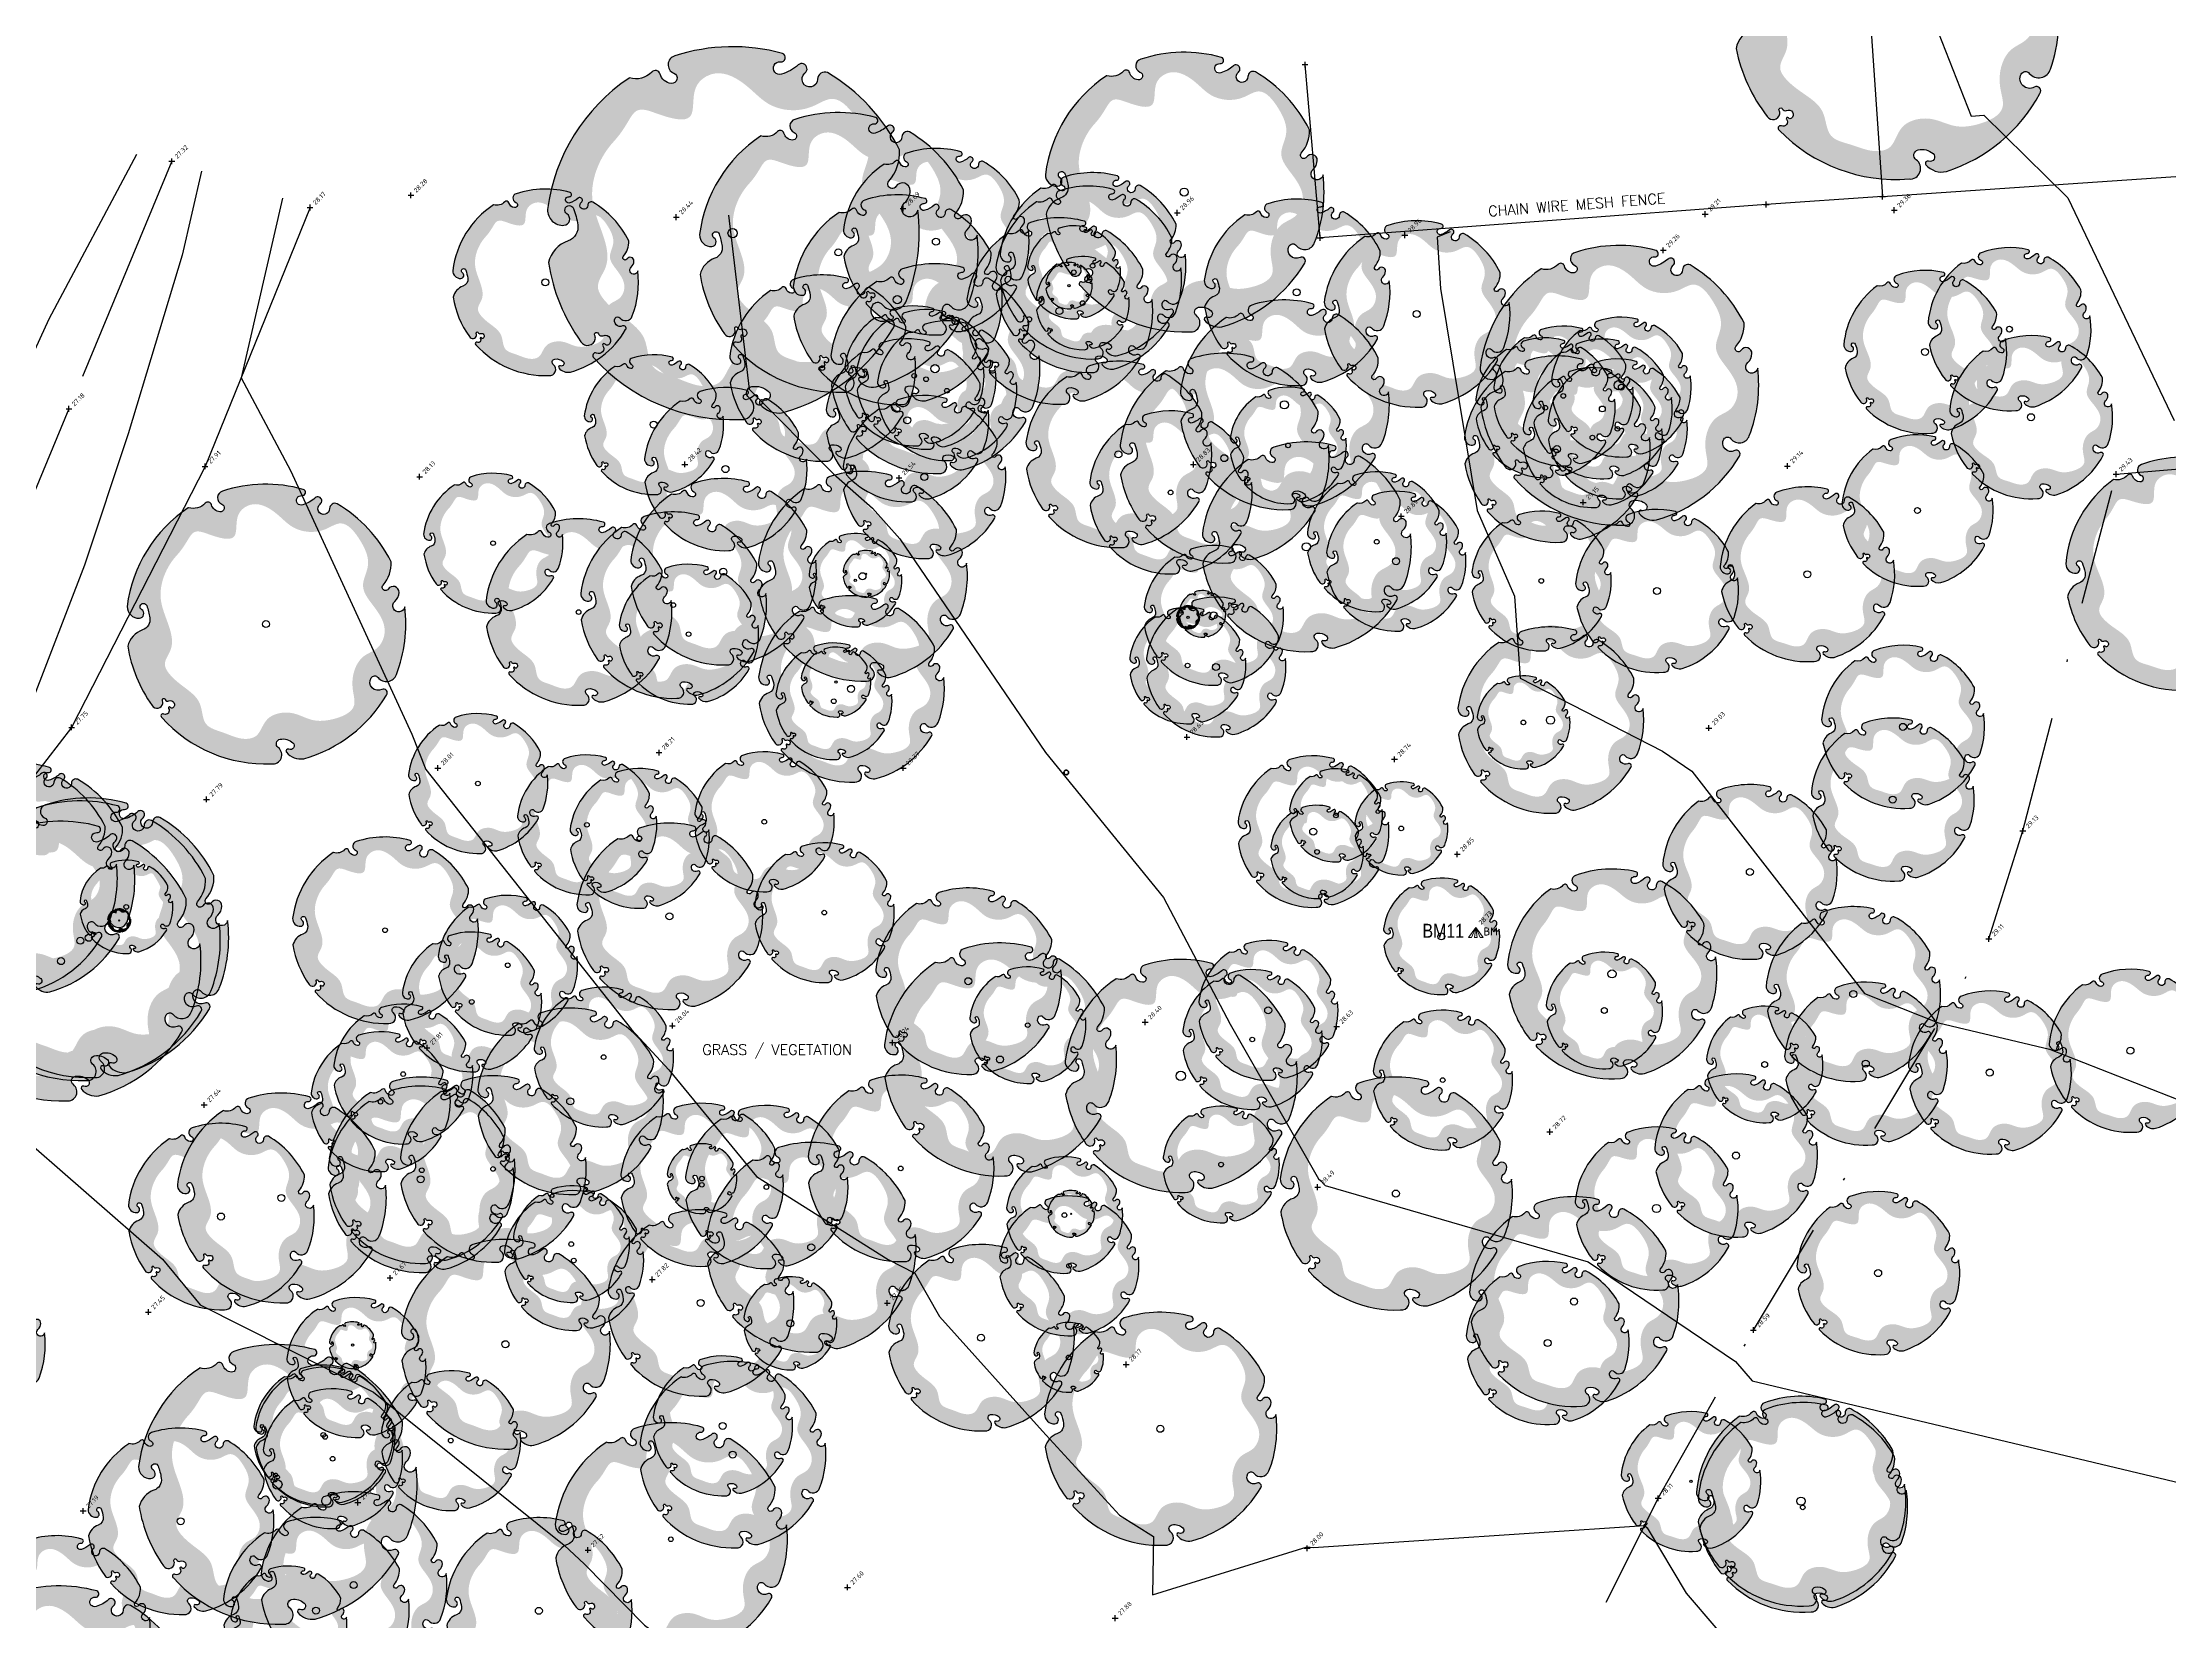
# Model space of a CAD drawing. Header units: metres. Extents: x 245957 to 247358, y 7418632 to 7419642.
# Drawn here: x 246428.5 to 246519.8, y 7419028.8 to 7419096.6 of the extents above; entities that cross this region are included whole.
import ezdxf
from ezdxf.enums import TextEntityAlignment as Align

# ---------------------------------------------------------------- set-up
doc = ezdxf.new("R2010")
doc.units = ezdxf.units.M
doc.linetypes.add('DASHDOT', pattern=[10, 5, -2.5, 0, -2.5])
doc.linetypes.add('PHANTOM', pattern=[2.5, 1.25, -0.25, 0.25, -0.25, 0.25, -0.25])
for name, color, linetype in [('-TEXT', 7, 'Continuous'), ('017_NAIL-L', 8, 'Continuous'), ('102_TOP_OF_BANK', 37, 'PHANTOM'), ('102_TOP_OF_BANK-L', 37, 'PHANTOM'), ('102_TOP_OF_BANK-S', 37, 'PHANTOM'), ('103_TOE_OF_BATTER', 37, 'DASHDOT'), ('103_TOE_OF_BATTER-L', 37, 'DASHDOT'), ('103_TOE_OF_BATTER-S', 37, 'DASHDOT'), ('104_EXISTING_SURFACE-L', 35, 'Continuous'), ('104_EXISTING_SURFACE-S', 35, 'Continuous'), ('201_SINGLE_TREE-H', 63, 'Continuous'), ('201_SINGLE_TREE-S', 96, 'Continuous'), ('203_GROUP_TREES', 116, 'DASHDOT'), ('203_GROUP_TREES-L', 116, 'DASHDOT'), ('203_GROUP_TREES-S', 116, 'DASHDOT'), ('903_FENCE', 24, 'FENCELINE'), ('903_FENCE-S', 24, 'Continuous'), ('EX-BENCHMARK', 7, 'Continuous'), ('EX-BENCHMARK_(SLS)', 8, 'Continuous'), ('Surface_Contours_Major', 4, 'Continuous'), ('Surface_Contours_Minor', 253, 'Continuous')]:
    doc.layers.add(name, color=color, linetype=linetype)
doc.styles.add('BOLD', font='ARIALN.TTF')
doc.styles.add('ISO2.5', font='isocp.shx', dxfattribs={"height": 2.5})
doc.styles.get("Standard").update_dxf_attribs({"font": 'SIMPLEX.shx'})
doc.linetypes.add('FENCELINE', pattern='A,0.5,-0.2,["/",Standard,S=0.1,R=0,X=0,Y=-0.05],-0.25', length=0.95)

# ---------------------------------------------------------------- blocks, each defined once
blk = doc.blocks.new('BM')
at = {"color": 0, "linetype": 'Continuous', "lineweight": 13}
for p, q in [((0, 0), (-0.31, -0.437)), ((-0.186, -0.437), (0, 0)), ((0, 0), (-0.062, -0.437)), ((0, 0), (0.186, -0.437)), ((0.31, -0.437), (0, 0)), ((0, 0), (0.062, -0.437)), ((-0.31, -0.437), (-0.186, -0.437)), ((-0.062, -0.437), (0.062, -0.437)), ((0.186, -0.437), (0.31, -0.437)), ((0.472, -0.017), (0.383, -0.017)), ((0.383, -0.017), (0.383, -0.339)), ((0.472, -0.161), (0.383, -0.161)), ((0.383, -0.161), (0.389, -0.161)), ((0.383, -0.339), (0.472, -0.339)), ((0.383, -0.339), (0.389, -0.339)), ((0.522, -0.039), (0.472, -0.017)), ((0.472, -0.161), (0.522, -0.139)), ((0.516, -0.172), (0.472, -0.161)), ((0.472, -0.339), (0.516, -0.327)), ((0.549, -0.206), (0.516, -0.172)), ((0.516, -0.327), (0.549, -0.294)), ((0.544, -0.089), (0.522, -0.039)), ((0.522, -0.139), (0.544, -0.089)), ((0.56, -0.25), (0.549, -0.206)), ((0.549, -0.294), (0.56, -0.25)), ((0.671, -0.339), (0.671, -0.017)), ((0.671, -0.017), (0.776, -0.194)), ((0.776, -0.194), (0.887, -0.017)), ((0.887, -0.017), (0.887, -0.339))]:
    blk.add_line(p, q, dxfattribs=at)
blk = doc.blocks.new('201T')
at = {"layer": '201_SINGLE_TREE-S'}
blk.add_circle((0, 0), 0.5, dxfattribs=at)
blk = doc.blocks.new('201C')
at = {"layer": '201_SINGLE_TREE-H', "transparency": 33554534}
h = blk.add_hatch(color=256, dxfattribs=at)
h.paths.add_polyline_path([(-0.3717, -0.3344, 0.222926), (0.0196, -0.4996, 0.770799), (0.0439, -0.4417, -0.650302), (0.0511, -0.4116, -0.234737), (0.0964, -0.4247, -0.847312), (0.0816, -0.4475, 0.78443), (0.0732, -0.4583, 0.276934), (0.1352, -0.4813, 0.193599), (0.4309, -0.2536, 0.800435), (0.4144, -0.2337, -0.75216), (0.3757, -0.1925, -0.528914), (0.4006, -0.1909, 0.594112), (0.4663, -0.1804, 0.123805), (0.4962, 0.0616, -1.41759), (0.4607, 0.0811, 0.206906), (0.4758, 0.1133, 0.759729), (0.4374, 0.1252, -1.073307), (0.4187, 0.1392, 0.194379), (0.4474, 0.2231, 0.144612), (0.2544, 0.4304, 0.53339), (0.2277, 0.4128, -1.592592), (0.1939, 0.4293, 1.030038), (0.1758, 0.4513, -0.10361), (0.1314, 0.4262, -1.238487), (0.1282, 0.4593, 0.884725), (0.1336, 0.4818, 0.147549), (-0.1551, 0.4753, 0.71725), (-0.1579, 0.4291, -0.864032), (-0.1646, 0.4015, -0.310704), (-0.1946, 0.4266, 0.58143), (-0.2167, 0.4321, -0.281558), (-0.2766, 0.4162), (-0.2775, 0.4159, 0.217121), (-0.4959, 0.0634), (-0.4959, 0.0634, 0.440011), (-0.4522, 0.021, 0.723973), (-0.4442, 0.0516, -1.384648), (-0.4262, 0.0659, -0.051107), (-0.4149, 0.0223, -0.361502), (-0.441, -0.0208, 0.256822), (-0.4937, -0.0791, 0.116166), (-0.4065, -0.2911, 0.67803), (-0.3682, -0.2843, 0.170035), (-0.3696, -0.274, -1.054701), (-0.3596, -0.2696, 0.431903), (-0.3468, -0.2749, -0.910728), (-0.3329, -0.2993, -0.42046), (-0.3418, -0.2976, 1.007885), (-0.3479, -0.3018, -0.766634), (-0.3646, -0.3216, 0.938602), (-0.3717, -0.3344)])
edge = h.paths.add_edge_path(flags=16)
edge.add_spline(control_points=[(-0.3177, 0.2468), (-0.303, 0.2628), (-0.2856, 0.2893), (-0.256, 0.3411), (-0.1928, 0.3155), (-0.0921, 0.286), (-0.1162, 0.3941), (-0.0359, 0.4462), (0.0392, 0.3985), (0.1028, 0.3299), (0.1957, 0.3214), (0.2784, 0.3804), (0.3442, 0.2961), (0.3785, 0.2147), (0.3303, 0.1307), (0.3915, 0.0592), (0.4378, -0.0139), (0.4055, -0.0919), (0.3459, -0.1091), (0.3102, -0.1666), (0.3057, -0.2282), (0.3286, -0.3091), (0.2408, -0.3447), (0.1647, -0.3496), (0.103, -0.3142), (0.0463, -0.3153), (0.0047, -0.3356), (-0.0139, -0.3682), (-0.0327, -0.4069), (-0.0927, -0.4151), (-0.1463, -0.3868), (-0.23, -0.3665), (-0.2245, -0.2773), (-0.2864, -0.2294), (-0.3344, -0.1941), (-0.3737, -0.1409), (-0.3276, -0.0866), (-0.344, -0.0009), (-0.3866, 0.0828), (-0.3665, 0.1796), (-0.3359, 0.2271), (-0.3177, 0.2468)], knot_values=[0, 0, 0, 0, 0.064972, 0.101243, 0.15652, 0.245586, 0.324463, 0.387907, 0.486094, 0.554514, 0.671826, 0.728629, 0.823661, 0.919885, 0.989953, 1.075257, 1.171704, 1.23593, 1.293575, 1.346478, 1.426142, 1.479146, 1.570817, 1.644481, 1.712561, 1.774901, 1.807, 1.846291, 1.885582, 1.928182, 2.007036, 2.074591, 2.151638, 2.226455, 2.293426, 2.340744, 2.397548, 2.47317, 2.587294, 2.673595, 2.754259, 2.754259, 2.754259, 2.754259], degree=3, periodic=0)
at = {"layer": '201_SINGLE_TREE-S'}
blk.add_lwpolyline([(-0.3717, -0.3344, 0.222926), (0.0196, -0.4996, 0.770799), (0.0439, -0.4417, -0.650302), (0.0511, -0.4116, -0.234737), (0.0964, -0.4247, -0.847312), (0.0816, -0.4475, 0.78443), (0.0732, -0.4583, 0.276934), (0.1352, -0.4813, 0.193599), (0.4309, -0.2536, 0.800435), (0.4144, -0.2337, -0.75216), (0.3757, -0.1925, -0.528914), (0.4006, -0.1909, 0.594112), (0.4663, -0.1804, 0.123805), (0.4962, 0.0616, -1.41759), (0.4607, 0.0811, 0.206906), (0.4758, 0.1133, 0.759729), (0.4374, 0.1252, -1.073307), (0.4187, 0.1392, 0.194379), (0.4474, 0.2231, 0.144612), (0.2544, 0.4304, 0.53339), (0.2277, 0.4128, -1.592592), (0.1939, 0.4293, 1.030038), (0.1758, 0.4513, -0.10361), (0.1314, 0.4262, -1.238487), (0.1282, 0.4593, 0.884725), (0.1336, 0.4818, 0.147549), (-0.1551, 0.4753, 0.71725), (-0.1579, 0.4291, -0.864032), (-0.1646, 0.4015, -0.310704), (-0.1946, 0.4266, 0.58143), (-0.2167, 0.4321, -0.281558), (-0.2766, 0.4162), (-0.2775, 0.4159, 0.217121), (-0.4959, 0.0634), (-0.4959, 0.0634, 0.440011), (-0.4522, 0.021, 0.723973), (-0.4442, 0.0516, -1.384648), (-0.4262, 0.0659, -0.051107), (-0.4149, 0.0223, -0.361502), (-0.441, -0.0208, 0.256822), (-0.4937, -0.0791, 0.116166), (-0.4065, -0.2911, 0.67803), (-0.3682, -0.2843, 0.170035), (-0.3696, -0.274, -1.054701), (-0.3596, -0.2696, 0.431903), (-0.3468, -0.2749, -0.910728), (-0.3329, -0.2993, -0.42046), (-0.3418, -0.2976, 1.007885), (-0.3479, -0.3018, -0.766634), (-0.3646, -0.3216, 0.938602), (-0.3717, -0.3344)], format="xyb", dxfattribs=at)
blk = doc.blocks.new('CROSS')
at = {"color": 0, "linetype": 'Continuous'}
for p, q in [((-0.5, 0), (0.5, 0)), ((0, -0.5), (0, 0.5))]:
    blk.add_line(p, q, dxfattribs=at)

msp = doc.modelspace()

# ---------------------------------------------------------------- linework, layer by layer
at = {"layer": '102_TOP_OF_BANK', "ltscale": 20}
for p, q in [((246440.021, 7419089.491), (246435.517, 7419078.383)), ((246435.517, 7419078.383), (246429.798, 7419067.186)), ((246429.798, 7419067.186), (246422.211, 7419057.359))]:
    msp.add_line(p, q, dxfattribs=at)
at = {"layer": '103_TOE_OF_BATTER', "ltscale": 2}
for p, q in [((246434.094, 7419091.474), (246429.682, 7419080.855)), ((246429.682, 7419080.855), (246425.104, 7419069.838))]:
    msp.add_line(p, q, dxfattribs=at)
at = {"layer": '203_GROUP_TREES'}
for p, q in [((246517.471, 7419078.048), (246531.657, 7419079.276)), ((246513.475, 7419062.742), (246517.471, 7419078.048)), ((246512.018, 7419058.108), (246513.475, 7419062.742)), ((246501.92, 7419041.329), (246512.018, 7419058.108)), ((246497.833, 7419034.112), (246501.92, 7419041.329)), ((246497.833, 7419034.112), (246494.62, 7419027.715))]:
    msp.add_line(p, q, dxfattribs=at)
at = {"layer": '903_FENCE', "ltscale": 20}
for p, q in [((246505.753, 7419114.943), (246507.46, 7419089.96)), ((246483.344, 7419088.192), (246482.694, 7419095.622)), ((246507.46, 7419089.96), (246544.485, 7419092.491)), ((246507.46, 7419089.96), (246502.472, 7419089.619)), ((246507.46, 7419089.96), (246502.472, 7419089.619)), ((246502.472, 7419089.619), (246483.344, 7419088.192))]:
    msp.add_line(p, q, dxfattribs=at)
at = {"layer": 'Surface_Contours_Major'}
for points, elevation in [([(246438.837, 7419089.887), (246437.06, 7419082.189), (246439.176, 7419078.207), (246444.381, 7419066.896), (246444.99, 7419065.373), (246445.476, 7419064.77), (246453.802, 7419054.228), (246455.411, 7419052.499), (246459.174, 7419047.914), (246464.813, 7419044.353), (246465.953, 7419043.769), (246467.012, 7419041.912), (246471.438, 7419036.988), (246474.738, 7419033.384), (246476.195, 7419032.477), (246476.154, 7419029.963)], 28), ([(246488.911, 7419088.442), (246488.356, 7419088.226), (246488.498, 7419086.019), (246490.073, 7419076.492), (246491.668, 7419072.82), (246491.92, 7419069.293)], 29), ([(246491.921, 7419069.294), (246498.028, 7419066.163), (246499.279, 7419065.305), (246506.692, 7419055.768), (246509.852, 7419054.509), (246514.617, 7419053.383), (246531.383, 7419046.807)], 29), ([(246476.155, 7419029.964), (246482.784, 7419032.029), (246483.057, 7419032.005), (246497.245, 7419032.942), (246497.365, 7419032.839), (246499.039, 7419030.033), (246501.576, 7419027.072)], 28)]:
    msp.add_lwpolyline(points, dxfattribs=dict(at, elevation=elevation))
at = {"layer": 'Surface_Contours_Minor'}
for points, elevation in [([(246507.492, 7419103.041), (246511.253, 7419093.415), (246511.808, 7419093.453), (246515.401, 7419089.906), (246519.972, 7419080.355)], 29.5), ([(246427.452, 7419081.686), (246428.831, 7419084.711), (246432.595, 7419091.782)], 27.5), ([(246435.362, 7419091.049), (246434.531, 7419087.45), (246432.227, 7419079.776), (246430.352, 7419074.145), (246428.047, 7419068.174), (246422.704, 7419059.486), (246421.577, 7419057.587), (246420.372, 7419054.934), (246423.496, 7419052.487), (246427.151, 7419050.093), (246433.7, 7419044.372), (246435.314, 7419042.414), (246442.747, 7419038.662), (246450.917, 7419032.099), (246451.791, 7419031.29), (246454.37, 7419028.661), (246462.018, 7419023.062), (246463.843, 7419019.085), (246467.294, 7419015.159), (246470.03, 7419014.484)], 27.5), ([(246457.964, 7419089.164), (246458.846, 7419081.701), (246462.463, 7419078.067), (246464.149, 7419076.594), (246465.316, 7419075.275), (246471.562, 7419066.108), (246476.62, 7419059.893), (246479.484, 7419054.455), (246483.274, 7419047.819), (246483.351, 7419047.745)], 28.5), ([(246483.352, 7419047.746), (246483.549, 7419047.538), (246494.837, 7419044.251), (246501.158, 7419039.983), (246501.868, 7419039.154), (246521.824, 7419034.387)], 28.5)]:
    msp.add_lwpolyline(points, dxfattribs=dict(at, elevation=elevation))

# ---------------------------------------------------------------- block references
at = {"layer": '102_TOP_OF_BANK-S', "xscale": 0.25, "yscale": 0.25, "zscale": 0.25}
for p in [(246440.021, 7419089.491), (246435.517, 7419078.383), (246429.798, 7419067.186)]:
    msp.add_blockref('CROSS', p, dxfattribs=at)
at = {"layer": '103_TOE_OF_BATTER-S', "xscale": 0.25, "yscale": 0.25, "zscale": 0.25}
for p in [(246434.094, 7419091.474), (246429.682, 7419080.855)]:
    msp.add_blockref('CROSS', p, dxfattribs=at)
at = {"layer": '104_EXISTING_SURFACE-S', "xscale": 0.25, "yscale": 0.25, "zscale": 0.25}
for p in [(246444.348, 7419090.015), (246455.727, 7419089.079), (246465.453, 7419089.449), (246477.214, 7419089.263), (246499.849, 7419089.207), (246507.962, 7419089.375), (246507.962, 7419089.375), (246486.974, 7419088.307), (246498.056, 7419087.657), (246498.056, 7419087.657), (246444.722, 7419077.941), (246456.093, 7419078.472), (246477.903, 7419078.466), (246503.377, 7419078.398), (246465.279, 7419077.888), (246486.819, 7419076.245), (246494.618, 7419076.839), (246500.007, 7419067.157), (246454.989, 7419066.103), (246477.628, 7419066.772), (246445.503, 7419065.443), (246465.457, 7419065.44), (246486.527, 7419065.818), (246435.583, 7419064.099), (246489.22, 7419061.743), (246455.561, 7419054.386), (246475.836, 7419054.54), (246484.045, 7419054.35), (246445.039, 7419053.444), (246464.998, 7419053.66), (246435.482, 7419050.988), (246493.187, 7419049.831), (246483.232, 7419047.462), (246443.453, 7419043.563), (246454.697, 7419043.497), (246464.777, 7419042.487), (246433.089, 7419042.101), (246475.018, 7419039.854), (246430.291, 7419033.568), (246442.067, 7419033.928), (246451.938, 7419031.889), (246482.781, 7419031.966), (246463.072, 7419030.29), (246474.548, 7419028.969)]:
    msp.add_blockref('CROSS', p, dxfattribs=at)
at = {"layer": '201_SINGLE_TREE-S', "rotation": 2.3}
for name, p, xscale, yscale, zscale in [('201C', (246508.039, 7419097.693), 14, 14, 14), ('201C', (246512.901, 7419084.272), 7, 7, 7), ('201C', (246509.283, 7419083.294), 7, 7, 7), ('201C', (246496.253, 7419081.786), 6, 6, 6), ('201C', (246495.441, 7419080.849), 6, 6, 6), ('201C', (246513.826, 7419080.494), 7, 7, 7), ('201T', (246512.901, 7419084.272), 0.25, 0.25, 0.25), ('201T', (246509.283, 7419083.294), 0.3, 0.3, 0.3), ('201T', (246496.253, 7419081.786), 0.25, 0.25, 0.25), ('201T', (246495.441, 7419080.849), 0.25, 0.25, 0.25), ('201C', (246508.956, 7419076.489), 6.5, 6.5, 6.5), ('201T', (246513.826, 7419080.494), 0.3, 0.3, 0.3), ('201C', (246520.298, 7419073.775), 10, 10, 10), ('201C', (246504.23, 7419073.756), 7.5, 7.5, 7.5), ('201C', (246497.784, 7419073.038), 7, 7, 7), ('201T', (246508.956, 7419076.489), 0.25, 0.25, 0.25), ('201T', (246504.23, 7419073.756), 0.3, 0.3, 0.3), ('201T', (246497.784, 7419073.038), 0.3, 0.3, 0.3), ('201C', (246508.334, 7419067.209), 7, 7, 7), ('201C', (246507.893, 7419064.089), 7, 7, 7), ('201T', (246508.334, 7419067.209), 0.3, 0.3, 0.3), ('201C', (246501.768, 7419060.984), 7.5, 7.5, 7.5), ('201T', (246507.893, 7419064.089), 0.3, 0.3, 0.3), ('201C', (246495.858, 7419056.61), 9, 9, 9), ('201T', (246501.768, 7419060.984), 0.3, 0.3, 0.3), ('201C', (246506.201, 7419055.748), 7.5, 7.5, 7.5), ('201C', (246495.527, 7419055.041), 5, 5, 5), ('201T', (246495.858, 7419056.61), 0.35, 0.35, 0.35), ('201C', (246506.741, 7419052.759), 7, 7, 7), ('201C', (246518.091, 7419053.312), 7, 7, 7), ('201C', (246502.403, 7419052.724), 5, 5, 5), ('201T', (246506.201, 7419055.748), 0.3, 0.3, 0.3), ('201C', (246512.058, 7419052.377), 7, 7, 7), ('201T', (246495.527, 7419055.041), 0.25, 0.25, 0.25), ('201T', (246518.091, 7419053.312), 0.3, 0.3, 0.3), ('201T', (246502.403, 7419052.724), 0.25, 0.25, 0.25), ('201T', (246506.741, 7419052.759), 0.3, 0.3, 0.3), ('201T', (246512.058, 7419052.377), 0.3, 0.3, 0.3), ('201C', (246501.174, 7419048.817), 7, 7, 7), ('201C', (246497.763, 7419046.543), 7, 7, 7), ('201T', (246501.174, 7419048.817), 0.3, 0.3, 0.3), ('201C', (246494.227, 7419042.553), 9, 9, 9), ('201C', (246507.27, 7419043.771), 7, 7, 7), ('201T', (246497.763, 7419046.543), 0.35, 0.35, 0.35), ('201C', (246493.093, 7419040.773), 7, 7, 7), ('201T', (246507.27, 7419043.771), 0.3, 0.3, 0.3), ('201T', (246494.227, 7419042.553), 0.3, 0.3, 0.3), ('201T', (246493.093, 7419040.773), 0.3, 0.3, 0.3), ('201C', (246499.24, 7419034.832), 6, 6, 6), ('201C', (246503.96, 7419033.987), 9, 9, 9), ('201C', (246504.034, 7419033.722), 9, 9, 9), ('201T', (246499.24, 7419034.832), 0.1, 0.1, 0.1), ('201T', (246503.96, 7419033.987), 0.35, 0.35, 0.35), ('201T', (246504.034, 7419033.722), 0.2, 0.2, 0.2)]:
    msp.add_blockref(name, p, dxfattribs=dict(at, xscale=xscale, yscale=yscale, zscale=zscale))
at = {"layer": '201_SINGLE_TREE-S'}
for name, p, xscale, yscale, zscale in [('201C', (246458.144, 7419088.391), 16, 16, 16), ('201C', (246477.508, 7419090.152), 12, 12, 12), ('201C', (246462.675, 7419087.567), 12, 12, 12), ('201C', (246466.86, 7419088.025), 8, 8, 8), ('201C', (246473.584, 7419086.99), 8, 8, 8), ('201C', (246450.107, 7419086.28), 8, 8, 8), ('201C', (246465.205, 7419085.535), 9, 9, 9), ('201C', (246473.401, 7419086.41), 8, 8, 8), ('201T', (246477.508, 7419090.152), 0.35, 0.35, 0.35), ('201C', (246482.337, 7419085.851), 8, 8, 8), ('201C', (246472.16, 7419085.049), 8, 8, 8), ('201C', (246487.482, 7419084.922), 8, 8, 8), ('201T', (246458.144, 7419088.391), 0.4, 0.4, 0.4), ('201T', (246466.86, 7419088.025), 0.3, 0.3, 0.3), ('201C', (246472.777, 7419086.711), 4, 4, 4), ('201C', (246466.821, 7419082.577), 9, 9, 9), ('201T', (246462.675, 7419087.567), 0.3, 0.3, 0.3), ('201C', (246473.154, 7419085.39), 4, 4, 4), ('201C', (246472.569, 7419086.139), 2, 2, 2), ('201C', (246496.149, 7419081.864), 12, 12, 12), ('201T', (246450.107, 7419086.28), 0.3, 0.3, 0.3), ('201C', (246461.99, 7419082.601), 8, 8, 8), ('201T', (246472.777, 7419086.711), 0.2, 0.2, 0.2), ('201T', (246473.401, 7419086.41), 0.3, 0.3, 0.3), ('201T', (246473.584, 7419086.99), 0.2, 0.2, 0.2), ('201C', (246465.929, 7419082.269), 6, 6, 6), ('201T', (246465.205, 7419085.535), 0.35, 0.35, 0.35), ('201T', (246472.569, 7419086.139), 0.1, 0.1, 0.1), ('201T', (246473.154, 7419085.39), 0.2, 0.2, 0.2), ('201C', (246481.808, 7419081.026), 9, 9, 9), ('201T', (246482.337, 7419085.851), 0.3, 0.3, 0.3), ('201C', (246466.442, 7419082.121), 6, 6, 6), ('201C', (246467.331, 7419081.632), 6, 6, 6), ('201T', (246472.16, 7419085.049), 0.3, 0.3, 0.3), ('201T', (246487.482, 7419084.922), 0.3, 0.3, 0.3), ('201C', (246493.767, 7419081.407), 6, 6, 6), ('201C', (246465.631, 7419080.362), 7, 7, 7), ('201C', (246492.992, 7419080.898), 6, 6, 6), ('201C', (246454.759, 7419080.176), 6, 6, 6), ('201T', (246461.99, 7419082.601), 0.2, 0.2, 0.2), ('201T', (246466.821, 7419082.577), 0.35, 0.35, 0.35), ('201C', (246474.691, 7419078.897), 8, 8, 8), ('201C', (246479.227, 7419078.737), 9, 9, 9), ('201C', (246493.497, 7419079.125), 8, 8, 8), ('201C', (246495.016, 7419079.621), 6, 6, 6), ('201C', (246496.091, 7419079.995), 6, 6, 6), ('201C', (246457.837, 7419078.267), 7, 7, 7), ('201T', (246465.929, 7419082.269), 0.2, 0.2, 0.2), ('201T', (246466.442, 7419082.121), 0.2, 0.2, 0.2), ('201T', (246467.331, 7419081.632), 0.2, 0.2, 0.2), ('201C', (246481.967, 7419079.284), 5, 5, 5), ('201T', (246496.149, 7419081.864), 0.4, 0.4, 0.4), ('201C', (246466.361, 7419077.929), 7, 7, 7), ('201C', (246476.928, 7419077.267), 7, 7, 7), ('201T', (246481.808, 7419081.026), 0.35, 0.35, 0.35), ('201T', (246492.992, 7419080.898), 0.2, 0.2, 0.2), ('201T', (246493.767, 7419081.407), 0.2, 0.2, 0.2), ('201T', (246454.759, 7419080.176), 0.3, 0.3, 0.3), ('201T', (246465.631, 7419080.362), 0.3, 0.3, 0.3), ('201T', (246496.091, 7419079.995), 0.2, 0.2, 0.2), ('201T', (246474.691, 7419078.897), 0.3, 0.3, 0.3), ('201C', (246482.751, 7419074.932), 9, 9, 9), ('201T', (246481.967, 7419079.284), 0.2, 0.2, 0.2), ('201T', (246493.497, 7419079.125), 0.3, 0.3, 0.3), ('201T', (246495.016, 7419079.621), 0.2, 0.2, 0.2), ('201C', (246447.868, 7419075.09), 6, 6, 6), ('201T', (246457.837, 7419078.267), 0.3, 0.3, 0.3), ('201C', (246463.713, 7419073.672), 9, 9, 9), ('201T', (246466.361, 7419077.929), 0.3, 0.3, 0.3), ('201T', (246479.227, 7419078.737), 0.3, 0.3, 0.3), ('201C', (246485.766, 7419075.15), 6, 6, 6), ('201C', (246438.129, 7419071.618), 12, 12, 12), ('201C', (246457.74, 7419073.864), 8, 8, 8), ('201T', (246476.928, 7419077.267), 0.2, 0.2, 0.2), ('201C', (246486.595, 7419074.316), 6, 6, 6), ('201C', (246451.538, 7419072.135), 8, 8, 8), ('201C', (246455.598, 7419072.432), 8, 8, 8), ('201C', (246492.824, 7419073.469), 6, 6, 6), ('201C', (246463.403, 7419073.502), 4, 4, 4), ('201T', (246447.868, 7419075.09), 0.2, 0.2, 0.2), ('201C', (246463.872, 7419073.775), 2, 2, 2), ('201C', (246478.771, 7419071.994), 6, 6, 6), ('201T', (246482.751, 7419074.932), 0.35, 0.35, 0.35), ('201T', (246485.766, 7419075.15), 0.2, 0.2, 0.2), ('201T', (246486.595, 7419074.316), 0.3, 0.3, 0.3), ('201C', (246456.257, 7419071.185), 6, 6, 6), ('201T', (246457.74, 7419073.864), 0.3, 0.3, 0.3), ('201T', (246463.403, 7419073.502), 0.1, 0.1, 0.1), ('201T', (246463.713, 7419073.672), 0.3, 0.3, 0.3), ('201T', (246463.872, 7419073.775), 0.05, 0.05, 0.05), ('201T', (246492.824, 7419073.469), 0.2, 0.2, 0.2), ('201C', (246463.225, 7419068.838), 8, 8, 8), ('201C', (246478.87, 7419069.776), 6, 6, 6), ('201C', (246478.295, 7419072.055), 2, 2, 2), ('201T', (246438.129, 7419071.618), 0.3, 0.3, 0.3), ('201T', (246451.538, 7419072.135), 0.2, 0.2, 0.2), ('201T', (246455.598, 7419072.432), 0.2, 0.2, 0.2), ('201C', (246477.656, 7419069.841), 5, 5, 5), ('201T', (246477.676, 7419071.911), 0.1, 0.1, 0.1), ('201T', (246478.295, 7419072.055), 0.05, 0.05, 0.05), ('201T', (246478.771, 7419071.994), 0.3, 0.3, 0.3), ('201T', (246456.257, 7419071.185), 0.2, 0.2, 0.2), ('201C', (246462.482, 7419068.308), 5, 5, 5), ('201C', (246493.218, 7419067.498), 8, 8, 8), ('201C', (246462.575, 7419069.128), 3, 3, 3), ('201T', (246477.656, 7419069.841), 0.2, 0.2, 0.2), ('201T', (246478.87, 7419069.776), 0.3, 0.3, 0.3), ('201T', (246462.575, 7419069.128), 0.1, 0.1, 0.1), ('201T', (246463.225, 7419068.838), 0.3, 0.3, 0.3), ('201C', (246492.056, 7419067.4), 4, 4, 4), ('201T', (246462.482, 7419068.308), 0.2, 0.2, 0.2), ('201C', (246447.219, 7419064.778), 6, 6, 6), ('201T', (246492.056, 7419067.4), 0.2, 0.2, 0.2), ('201T', (246493.218, 7419067.498), 0.35, 0.35, 0.35), ('201C', (246459.5, 7419063.135), 6, 6, 6), ('201C', (246426.758, 7419060.708), 10, 10, 10), ('201C', (246427.509, 7419060.654), 10, 10, 10), ('201C', (246451.893, 7419063.005), 6, 6, 6), ('201C', (246454.147, 7419062.423), 6, 6, 6), ('201C', (246472.453, 7419065.25), 0.2, 0.2, 0.2), ('201T', (246472.453, 7419065.25), 0.2, 0.2, 0.2), ('201C', (246483.041, 7419062.714), 6.5, 6.5, 6.5), ('201C', (246484.016, 7419063.412), 4, 4, 4), ('201T', (246447.219, 7419064.778), 0.2, 0.2, 0.2), ('201C', (246486.816, 7419062.851), 4, 4, 4), ('201C', (246430.171, 7419058.032), 12, 12, 12), ('201C', (246430.532, 7419058.158), 12, 12, 12), ('201C', (246483.206, 7419061.843), 4, 4, 4), ('201T', (246484.016, 7419063.412), 0.2, 0.2, 0.2), ('201C', (246429.344, 7419057.158), 12, 12, 12), ('201C', (246443.239, 7419058.484), 8, 8, 8), ('201C', (246455.436, 7419059.08), 8, 8, 8), ('201T', (246451.893, 7419063.005), 0.2, 0.2, 0.2), ('201T', (246454.147, 7419062.423), 0.2, 0.2, 0.2), ('201T', (246459.5, 7419063.135), 0.2, 0.2, 0.2), ('201T', (246483.041, 7419062.714), 0.3, 0.3, 0.3), ('201T', (246486.816, 7419062.851), 0.2, 0.2, 0.2), ('201C', (246462.073, 7419059.237), 6, 6, 6), ('201T', (246483.206, 7419061.843), 0.2, 0.2, 0.2), ('201C', (246432.139, 7419059.486), 4, 4, 4), ('201C', (246488.54, 7419058.22), 5, 5, 5), ('201C', (246448.497, 7419056.98), 6, 6, 6), ('201C', (246468.249, 7419056.297), 8, 8, 8), ('201T', (246431.835, 7419058.9), 0.05, 0.05, 0.05), ('201T', (246432.139, 7419059.486), 0.2, 0.2, 0.2), ('201T', (246455.436, 7419059.08), 0.3, 0.3, 0.3), ('201T', (246462.073, 7419059.237), 0.2, 0.2, 0.2), ('201T', (246430.171, 7419058.032), 0.3, 0.3, 0.3), ('201T', (246430.532, 7419058.158), 0.3, 0.3, 0.3), ('201T', (246443.239, 7419058.484), 0.2, 0.2, 0.2), ('201C', (246446.956, 7419055.408), 6, 6, 6), ('201C', (246469.611, 7419052.937), 10, 10, 10), ('201C', (246481.111, 7419055.047), 6, 6, 6), ('201T', (246488.54, 7419058.22), 0.3, 0.3, 0.3), ('201T', (246429.344, 7419057.158), 0.3, 0.3, 0.3), ('201T', (246448.497, 7419056.98), 0.2, 0.2, 0.2), ('201C', (246477.362, 7419052.233), 10, 10, 10), ('201T', (246468.249, 7419056.297), 0.3, 0.3, 0.3), ('201C', (246470.797, 7419054.41), 5, 5, 5), ('201C', (246480.429, 7419053.795), 6, 6, 6), ('201C', (246444.014, 7419052.31), 6, 6, 6), ('201T', (246446.956, 7419055.408), 0.2, 0.2, 0.2), ('201C', (246452.61, 7419053.04), 6, 6, 6), ('201C', (246451.178, 7419051.142), 8, 8, 8), ('201T', (246470.797, 7419054.41), 0.2, 0.2, 0.2), ('201T', (246481.111, 7419055.047), 0.3, 0.3, 0.3), ('201C', (246488.595, 7419052.053), 6, 6, 6), ('201C', (246443.042, 7419051.126), 6, 6, 6), ('201T', (246480.429, 7419053.795), 0.2, 0.2, 0.2), ('201T', (246452.61, 7419053.04), 0.2, 0.2, 0.2), ('201T', (246469.611, 7419052.937), 0.3, 0.3, 0.3), ('201C', (246438.793, 7419046.997), 9, 9, 9), ('201C', (246444.762, 7419047.799), 8, 8, 8), ('201C', (246444.814, 7419048.186), 8, 8, 8), ('201C', (246447.868, 7419048.239), 8, 8, 8), ('201T', (246444.014, 7419052.31), 0.2, 0.2, 0.2), ('201C', (246465.353, 7419048.264), 8, 8, 8), ('201T', (246477.362, 7419052.233), 0.4, 0.4, 0.4), ('201C', (246486.587, 7419047.186), 10, 10, 10), ('201T', (246488.595, 7419052.053), 0.2, 0.2, 0.2), ('201T', (246443.042, 7419051.126), 0.2, 0.2, 0.2), ('201T', (246451.178, 7419051.142), 0.3, 0.3, 0.3), ('201C', (246456.823, 7419047.56), 7, 7, 7), ('201C', (246459.594, 7419047.463), 7, 7, 7), ('201C', (246479.091, 7419048.431), 5, 5, 5), ('201C', (246436.202, 7419046.2), 8, 8, 8), ('201C', (246456.824, 7419047.825), 3, 3, 3), ('201C', (246461.513, 7419044.879), 9, 9, 9), ('201T', (246444.762, 7419047.799), 0.3, 0.3, 0.3), ('201T', (246444.814, 7419048.186), 0.2, 0.2, 0.2), ('201T', (246447.868, 7419048.239), 0.2, 0.2, 0.2), ('201T', (246456.824, 7419047.825), 0.2, 0.2, 0.2), ('201T', (246465.353, 7419048.264), 0.2, 0.2, 0.2), ('201C', (246472.374, 7419046.261), 5, 5, 5), ('201T', (246479.091, 7419048.431), 0.2, 0.2, 0.2), ('201T', (246438.793, 7419046.997), 0.3, 0.3, 0.3), ('201C', (246451.332, 7419044.313), 6, 6, 6), ('201C', (246451.222, 7419045.015), 5, 5, 5), ('201T', (246456.823, 7419047.56), 0.2, 0.2, 0.2), ('201T', (246459.594, 7419047.463), 0.2, 0.2, 0.2), ('201C', (246472.571, 7419044.084), 6, 6, 6), ('201C', (246472.66, 7419046.316), 2, 2, 2), ('201T', (246486.587, 7419047.186), 0.3, 0.3, 0.3), ('201T', (246436.202, 7419046.2), 0.3, 0.3, 0.3), ('201C', (246456.775, 7419042.493), 8, 8, 8), ('201T', (246472.374, 7419046.261), 0.2, 0.2, 0.2), ('201T', (246472.66, 7419046.316), 0.05, 0.05, 0.05), ('201C', (246448.401, 7419040.721), 9, 9, 9), ('201C', (246424.668, 7419040.71), 8, 8, 8), ('201T', (246451.222, 7419045.015), 0.2, 0.2, 0.2), ('201T', (246451.332, 7419044.313), 0.2, 0.2, 0.2), ('201T', (246461.513, 7419044.879), 0.3, 0.3, 0.3), ('201C', (246468.799, 7419040.999), 8, 8, 8), ('201C', (246460.614, 7419041.617), 4, 4, 4), ('201T', (246472.571, 7419044.084), 0.2, 0.2, 0.2), ('201C', (246441.999, 7419039.721), 6, 6, 6), ('201T', (246456.775, 7419042.493), 0.3, 0.3, 0.3), ('201C', (246441.848, 7419040.682), 2, 2, 2), ('201T', (246460.614, 7419041.617), 0.3, 0.3, 0.3), ('201C', (246472.553, 7419040.156), 3, 3, 3), ('201C', (246476.483, 7419037.093), 10, 10, 10), ('201C', (246438.619, 7419034.707), 12, 12, 12), ('201T', (246441.848, 7419040.682), 0.1, 0.1, 0.1), ('201T', (246448.401, 7419040.721), 0.3, 0.3, 0.3), ('201T', (246468.799, 7419040.999), 0.3, 0.3, 0.3), ('201C', (246440.589, 7419036.829), 6, 6, 6), ('201C', (246440.668, 7419036.743), 6, 6, 6), ('201T', (246441.999, 7419039.721), 0.2, 0.2, 0.2), ('201C', (246458.143, 7419035.985), 8, 8, 8), ('201C', (246457.717, 7419037.217), 6, 6, 6), ('201T', (246472.553, 7419040.156), 0.2, 0.2, 0.2), ('201C', (246440.991, 7419035.808), 6, 6, 6), ('201C', (246446.057, 7419036.584), 6, 6, 6), ('201C', (246434.469, 7419033.126), 8, 8, 8), ('201C', (246455.494, 7419032.351), 10, 10, 10), ('201T', (246457.717, 7419037.217), 0.3, 0.3, 0.3), ('201T', (246476.483, 7419037.093), 0.3, 0.3, 0.3), ('201T', (246440.589, 7419036.829), 0.2, 0.2, 0.2), ('201T', (246440.668, 7419036.743), 0.2, 0.2, 0.2), ('201T', (246446.057, 7419036.584), 0.2, 0.2, 0.2), ('201T', (246458.143, 7419035.985), 0.3, 0.3, 0.3), ('201T', (246440.991, 7419035.808), 0.2, 0.2, 0.2), ('201C', (246441.891, 7419030.389), 8, 8, 8), ('201T', (246438.619, 7419034.707), 0.4, 0.4, 0.4), ('201C', (246440.274, 7419029.293), 8, 8, 8), ('201C', (246449.833, 7419029.282), 8, 8, 8), ('201C', (246429.171, 7419028.508), 8, 8, 8), ('201T', (246434.469, 7419033.126), 0.3, 0.3, 0.3), ('201T', (246455.494, 7419032.351), 0.2, 0.2, 0.2), ('201C', (246439.1, 7419028.706), 5, 5, 5), ('201C', (246429.269, 7419024.352), 12, 12, 12), ('201T', (246441.891, 7419030.389), 0.3, 0.3, 0.3), ('201T', (246440.274, 7419029.293), 0.3, 0.3, 0.3), ('201T', (246449.833, 7419029.282), 0.3, 0.3, 0.3)]:
    msp.add_blockref(name, p, dxfattribs=dict(at, xscale=xscale, yscale=yscale, zscale=zscale))
for p in [(246477.676, 7419071.911), (246431.835, 7419058.9)]:
    msp.add_blockref('201C', p, dxfattribs=at)
at = {"layer": '203_GROUP_TREES-S', "xscale": 0.25, "yscale": 0.25, "zscale": 0.25}
for p in [(246517.471, 7419078.048), (246513.475, 7419062.742), (246512.018, 7419058.108), (246501.92, 7419041.329), (246497.833, 7419034.112)]:
    msp.add_blockref('CROSS', p, dxfattribs=at)
at = {"layer": '903_FENCE-S', "xscale": 0.25, "yscale": 0.25, "zscale": 0.25}
for p in [(246482.694, 7419095.622), (246507.46, 7419089.96), (246507.46, 7419089.96), (246502.472, 7419089.619), (246502.472, 7419089.619), (246483.344, 7419088.192)]:
    msp.add_blockref('CROSS', p, dxfattribs=at)
at = {"layer": 'EX-BENCHMARK_(SLS)'}
msp.add_blockref('BM', (246490.019, 7419058.607), dxfattribs=at)

# ---------------------------------------------------------------- texts
at = {"layer": '-TEXT'}
msp.add_text('CHAIN WIRE MESH FENCE', height=0.45, rotation=4.26529, dxfattribs=at).set_placement((246494.345, 7419089.612), align=Align.MIDDLE_CENTER)
msp.add_text('GRASS / VEGETATION', height=0.45, dxfattribs=at).set_placement((246460.054, 7419053.131), align=Align.CENTER)
at = {"layer": '017_NAIL-L', "style": 'ISO2.5'}
for s, p in [('28.73', (246490.181, 7419058.769)), ('28.72', (246490.186, 7419058.775))]:
    msp.add_text(s, height=0.2, rotation=45, dxfattribs=at).set_placement(p, align=Align.MIDDLE_LEFT)
at = {"layer": '102_TOP_OF_BANK-L', "style": 'ISO2.5'}
for s, p in [('28.17', (246440.189, 7419089.659)), ('27.91', (246435.684, 7419078.551)), ('27.75', (246429.965, 7419067.353))]:
    msp.add_text(s, height=0.2, rotation=45, dxfattribs=at).set_placement(p, align=Align.MIDDLE_LEFT)
at = {"layer": '103_TOE_OF_BATTER-L', "style": 'ISO2.5'}
for s, p in [('27.32', (246434.262, 7419091.641)), ('27.18', (246429.849, 7419081.022))]:
    msp.add_text(s, height=0.2, rotation=45, dxfattribs=at).set_placement(p, align=Align.MIDDLE_LEFT)
at = {"layer": '104_EXISTING_SURFACE-L', "style": 'ISO2.5'}
for s, p in [('28.28', (246444.515, 7419090.182)), ('28.69', (246465.621, 7419089.617)), ('28.96', (246477.381, 7419089.43)), ('29.36', (246508.13, 7419089.543)), ('29.36', (246508.13, 7419089.543)), ('28.44', (246455.894, 7419089.246)), ('29.21', (246500.016, 7419089.374)), ('28.96', (246487.142, 7419088.475)), ('29.26', (246498.223, 7419087.825)), ('29.26', (246498.223, 7419087.825)), ('28.42', (246456.26, 7419078.639)), ('28.83', (246478.07, 7419078.633)), ('29.14', (246503.544, 7419078.566)), ('28.13', (246444.89, 7419078.109)), ('28.54', (246465.447, 7419078.056)), ('29.15', (246494.785, 7419077.006)), ('28.89', (246486.986, 7419076.412)), ('28.63', (246477.796, 7419066.94)), ('29.03', (246500.175, 7419067.324)), ('28.21', (246455.156, 7419066.27)), ('28.74', (246486.695, 7419065.985)), ('28.01', (246445.67, 7419065.61)), ('28.37', (246465.624, 7419065.607)), ('27.79', (246435.751, 7419064.266)), ('28.85', (246489.387, 7419061.91)), ('28.04', (246455.729, 7419054.553)), ('28.40', (246476.004, 7419054.708)), ('28.63', (246484.212, 7419054.518)), ('27.81', (246445.206, 7419053.611)), ('28.24', (246465.165, 7419053.827)), ('27.64', (246435.65, 7419051.155)), ('28.72', (246493.354, 7419049.998)), ('28.49', (246483.4, 7419047.629)), ('27.67', (246443.62, 7419043.73)), ('27.82', (246454.864, 7419043.664)), ('27.45', (246433.256, 7419042.268)), ('27.95', (246464.944, 7419042.655)), ('28.17', (246475.186, 7419040.022)), ('27.34', (246442.234, 7419034.095)), ('27.19', (246430.458, 7419033.736)), ('27.52', (246452.106, 7419032.056)), ('28.00', (246482.949, 7419032.133)), ('27.60', (246463.24, 7419030.458)), ('27.88', (246474.716, 7419029.136))]:
    msp.add_text(s, height=0.2, rotation=45, dxfattribs=at).set_placement(p, align=Align.MIDDLE_LEFT)
at = {"layer": '203_GROUP_TREES-L', "style": 'ISO2.5'}
for s, p in [('29.43', (246517.639, 7419078.216)), ('29.13', (246513.642, 7419062.91)), ('29.11', (246512.185, 7419058.276)), ('28.59', (246502.087, 7419041.496)), ('28.11', (246498, 7419034.28))]:
    msp.add_text(s, height=0.2, rotation=45, dxfattribs=at).set_placement(p, align=Align.MIDDLE_LEFT)
at = {"layer": 'EX-BENCHMARK', "color": 2, "style": 'BOLD'}
msp.add_text('BM11', height=0.595, dxfattribs=at).set_placement((246488.619, 7419058.461), align=Align.MIDDLE)

doc.saveas('drawing.dxf')
